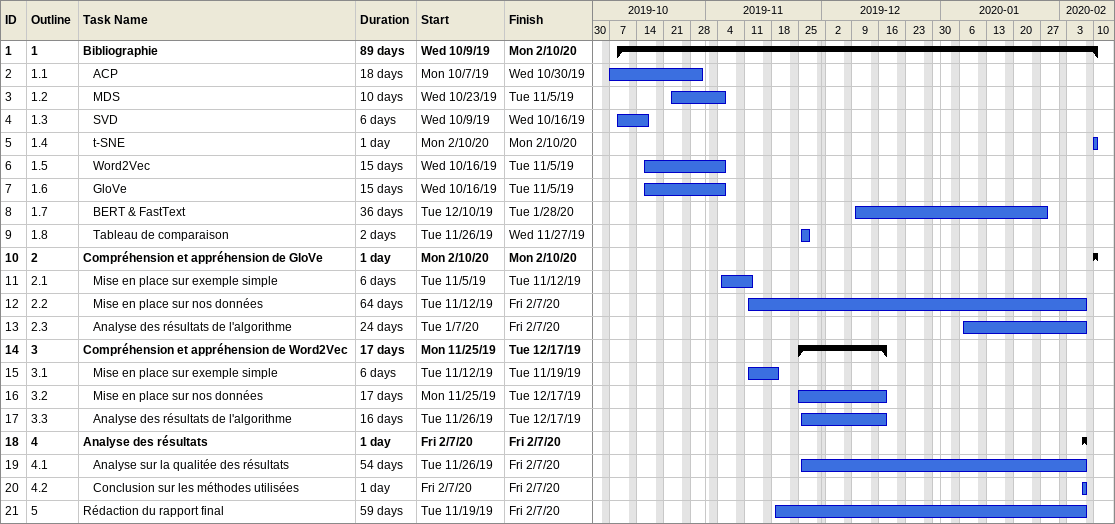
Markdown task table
| ID | WBS | Task | Duration | Start | Finish |
|---|---|---|---|---|---|
| 1 | 1 | **Bibliographie** | 89d | 2019-10-09 | 2020-02-10 |
| 2 | 1.1 | ACP | 18d | 2019-10-07 | 2019-10-30 |
| 3 | 1.2 | MDS | 10d | 2019-10-23 | 2019-11-05 |
| 4 | 1.3 | SVD | 6d | 2019-10-09 | 2019-10-16 |
| 5 | 1.4 | t-SNE | 1d | 2020-02-10 | 2020-02-10 |
| 6 | 1.5 | Word2Vec | 15d | 2019-10-16 | 2019-11-05 |
| 7 | 1.6 | GloVe | 15d | 2019-10-16 | 2019-11-05 |
| 8 | 1.7 | BERT & FastText | 36d | 2019-12-10 | 2020-01-28 |
| 9 | 1.8 | Tableau de comparaison | 2d | 2019-11-26 | 2019-11-27 |
| 10 | 2 | **Compréhension et appréhension de GloVe** | 1d | 2020-02-10 | 2020-02-10 |
| 11 | 2.1 | Mise en place sur exemple simple | 6d | 2019-11-05 | 2019-11-12 |
| 12 | 2.2 | Mise en place sur nos données | 64d | 2019-11-12 | 2020-02-07 |
| 13 | 2.3 | Analyse des résultats de l'algorithme | 24d | 2020-01-07 | 2020-02-07 |
| 14 | 3 | **Compréhension et appréhension de Word2Vec** | 17d | 2019-11-25 | 2019-12-17 |
| 15 | 3.1 | Mise en place sur exemple simple | 6d | 2019-11-12 | 2019-11-19 |
| 16 | 3.2 | Mise en place sur nos données | 17d | 2019-11-25 | 2019-12-17 |
| 17 | 3.3 | Analyse des résultats de l'algorithme | 16d | 2019-11-26 | 2019-12-17 |
| 18 | 4 | **Analyse des résultats** | 1d | 2020-02-07 | 2020-02-07 |
| 19 | 4.1 | Analyse sur la qualitée des résultats | 54d | 2019-11-26 | 2020-02-07 |
| 20 | 4.2 | Conclusion sur les méthodes utilisées | 1d | 2020-02-07 | 2020-02-07 |
| 21 | 5 | Rédaction du rapport final | 59d | 2019-11-19 | 2020-02-07 |
